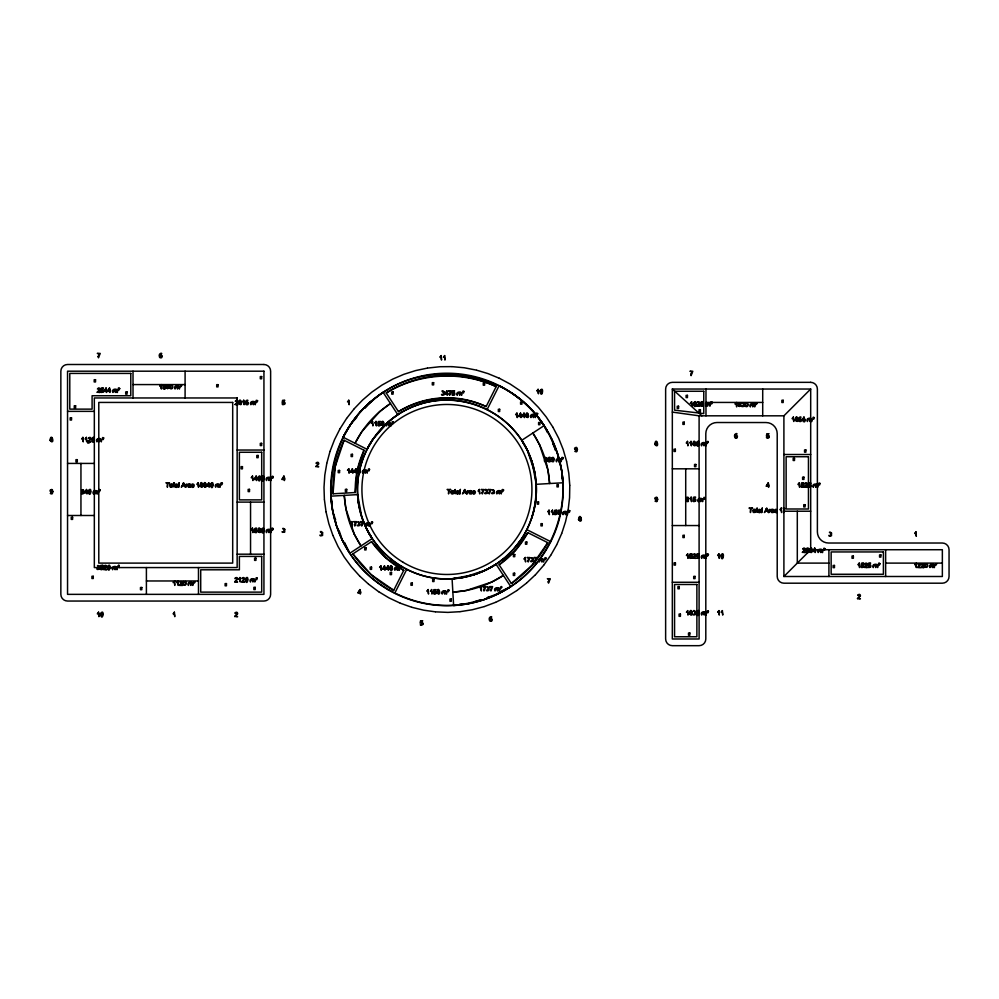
<?xml version="1.0" encoding="UTF-8"?>
<svg xmlns="http://www.w3.org/2000/svg" width="999" height="999" viewBox="0 0 999 999"><rect width="100%" height="100%" fill="white"/><g stroke="black" fill="none" stroke-linecap="round" stroke-linejoin="round"><path stroke-width="1.5" d="M359.091 506.331A89.261 89.261 0 0 1 357.654 494.717C354.945 454.932 381.556 416.021 419.63 404.27C460.839 390.759 509.19 411.113 527.472 450.524A89.46 89.46 0 0 1 534.802 472.689C538.586 495.729 534.24 520.279 520.954 539.71A89.46 89.46 0 0 1 513.723 548.975L505.344 557.217L496.053 564.235L485.864 570.004A89.46 89.46 0 0 1 463.698 577.347A89.261 89.261 0 0 1 452.085 578.771C404.22 582.417 359.565 542.544 357.617 494.617L330.881 496.166L332.754 511.251L335.614 519.892M480.244 599.837C433.129 616.333 376.673 594.979 349.775 553.284A115.984 115.984 0 0 1 342.282 540.059A116.321 116.321 0 0 1 332.742 511.226A115.984 115.984 0 0 1 330.881 496.166C330.394 462.949 341.67 428.484 366.67 405.719M551.61 438.773A116.309 116.309 0 0 1 561.138 467.607C571.141 520.804 540.297 580.968 487.437 597.452M422.939 624.013C423.626 621.565 419.68 623.176 420.966 621.353L422.752 620.841L420.529 620.841L420.104 623.126C425.174 622.389 420.392 625.649 420.267 624.787A1.299 1.299 0 0 0 420.879 625.224L422.602 624.775A1.573 1.573 0 0 0 422.939 624.013M355.294 492.519L357.142 470.879L364.036 450.274L344.093 440.247L335.289 466.346L333.004 493.806L355.294 492.519A91.696 91.696 0 0 1 364.036 450.274M181.306 385.289C178.222 387.237 181.468 387.5 181.781 385.264M194.693 581.668C191.621 583.616 194.867 583.878 195.167 581.655M756.618 403.072C753.571 405.132 756.718 405.357 757.08 403.121M936.25 563.811C933.366 565.534 936.213 566.246 936.725 563.798M568.169 509.752L569.542 498.014A6.344 6.344 0 0 0 569.58 497.39L569.78 485.464M784.465 509.84L783.691 512.549L784.465 511.326M326.798 463.386L324.862 474.787A7.193 7.193 0 0 0 324.775 475.499L324.026 487.05A7.18 7.18 0 0 0 324.013 487.674L324.388 499.275M117.482 567.519C118.581 566.933 119.405 564.885 118.007 565.933C120.03 562.862 118.431 568.331 119.38 567.519M568.094 510.202L565.571 521.515A7.205 7.205 0 0 1 565.397 522.14L561.825 533.154M326.923 462.874L329.97 451.548M544.892 460.177L545.167 461.263M166.496 385.264C165.397 389.523 169.992 389.598 168.893 385.277M738.336 403.121C737.225 407.367 741.832 407.455 740.734 403.134M179.795 581.68L180.22 582.292L180.469 581.643M917.894 563.836L918.318 564.447L918.556 563.786M921.353 563.836L921.777 564.447L922.015 563.786M330.07 451.236L334.353 440.109A7.28 7.28 0 0 1 334.615 439.485L339.822 429.12M556.755 544.692L561.7 533.478M741.758 403.084L742.419 403.072M170.067 385.139C167.47 390.085 174.912 390.047 172.24 385.127M183.454 581.53C180.856 586.463 188.299 586.425 185.627 581.505M745.366 402.997C742.769 407.929 750.212 407.892 747.539 402.972M925.012 563.673C922.414 568.606 929.857 568.568 927.184 563.661M393.718 590.297L403.758 570.354A91.696 91.696 0 0 1 371.541 541.658L352.884 553.908L371.091 574.587L393.718 590.297A114.011 114.011 0 0 1 352.884 553.908M486.126 406.568L496.153 386.625C461.051 370.529 419.23 372.952 386.213 392.969L398.464 411.625A91.696 91.696 0 0 1 486.126 406.568C458.104 393.881 424.837 395.804 398.464 411.625M394.705 593.306L406.743 569.393M487.125 409.54L499.15 385.614C524.912 399.163 547.252 421.978 555.394 450.399M546.503 461.063L546.078 459.702M550.874 555.069L556.593 545.004M388.474 421.753L372.939 439.185A89.261 89.261 0 0 0 367.008 449.275L343.082 437.237L350.786 424.138A116.321 116.321 0 0 1 371.004 401.361M367.008 449.275L372.939 439.185M339.985 428.821L346.553 418.494M163.224 385.077L162.987 388.324A1.411 1.411 0 0 0 163.674 388.986L164.673 389.073A1.274 1.274 0 0 0 165.297 388.698L165.597 387.013L164.373 386.151A1.299 1.299 0 0 0 163.636 386.376L163.736 385.264M550.661 555.407L543.843 565.059M547.764 542.669L532.055 565.309L511.376 583.503L499.125 564.847A91.696 91.696 0 0 0 527.822 532.642L547.764 542.669A114.011 114.011 0 0 1 511.376 583.503M527.822 532.642L515.397 550.461L499.125 564.847M513.723 548.975L520.954 539.71M346.74 418.244L354.133 408.853M543.631 565.347L535.789 574.375A4.92 4.92 0 0 1 535.514 574.662M167.183 385.214L167.707 386.413L168.219 385.214M739.01 403.072L739.535 404.27L740.047 403.072M170.667 385.202C168.257 389.435 174.038 389.473 171.653 385.214M81.568 489.96C84.628 487.862 85.102 495.479 81.593 493.618M184.066 581.58C181.643 585.814 187.425 585.851 185.04 581.605M745.966 403.047C743.568 407.33 749.325 407.28 746.952 403.072M925.611 563.723C923.213 567.981 928.97 567.981 926.597 563.748M356.843 417.332L350.786 424.138A115.984 115.984 0 0 0 343.082 437.237M364.922 408.279C412.337 355.457 506.88 365.746 544.08 425.649A115.984 115.984 0 0 1 551.573 438.873M379.72 411.613L361.863 431.655A102.622 102.622 0 0 0 355.045 443.256L361.863 431.655A102.872 102.872 0 0 1 379.732 411.588L390.459 403.509M544.605 459.665L544.368 461.063L545.417 461.875M354.333 408.616L362.375 400.249A7.717 7.717 0 0 1 362.862 399.8L371.665 392.27A7.143 7.143 0 0 1 372.202 391.87L381.718 385.252A6.818 6.818 0 0 1 382.292 384.902L392.42 379.283A7.13 7.13 0 0 1 393.044 378.971L403.658 374.4A7.055 7.055 0 0 1 404.283 374.175L415.322 370.679A7.055 7.055 0 0 1 415.996 370.504L427.31 368.119M783.903 576.498L810.689 549.725L942.357 549.725L942.357 576.498L783.903 576.498L783.903 415.821L810.689 389.036L672.327 389.036L672.327 638.985L699.1 638.985L699.1 415.821L672.327 412.1M368.843 403.571L371.029 401.436A116.234 116.234 0 0 0 360.139 412.137M535.339 574.825L526.71 582.941M686.375 497.577L687.587 497.177A1.436 1.436 0 0 1 688.336 497.527L688.336 501.311A1.361 1.361 0 0 1 687.774 501.66L686.301 501.273M711.251 403.022C709.053 404.52 712.874 404.17 711.962 402.984M546.578 461.675L547.002 458.266L545.442 457.367M526.398 583.204L516.958 590.484M160.527 385.164L159.728 386.213L160.827 385.552L161.363 389.036L161.363 384.565M173.913 581.543L173.114 582.592L174.213 581.93L174.763 585.426L174.763 580.943M177.385 581.543L176.586 582.592L177.672 581.93L178.222 585.426L178.222 580.943M735.826 403.009L735.027 404.071L736.126 403.409L736.663 406.893L736.663 402.41M915.471 563.686L914.672 564.747L915.771 564.085L916.32 567.569L916.32 563.099M708.441 403.022L707.791 403.109M339.423 531.418L342.282 540.059L349.775 553.284L372.165 538.586L366.133 527.884L361.738 516.77L357.617 494.617M531.605 518.331A89.46 89.46 0 0 0 536.238 484.315L532.117 462.162L527.722 451.048L521.703 440.347L544.08 425.649A116.234 116.234 0 0 0 534.952 413.561M516.683 590.671L506.83 596.79A7.143 7.143 0 0 1 506.256 597.102L495.866 602.222M468.693 603.658A116.309 116.309 0 0 0 497.527 594.118A115.984 115.984 0 0 0 510.751 586.613L496.053 564.235L485.339 570.254L474.238 574.65L452.085 578.771L453.621 605.506L456.605 604.944M488.898 597.177L483.429 599.825L475.986 601.248M498.451 592.557L510.751 586.613M484.378 606.543L495.554 602.347M710.963 401.76L712.025 401.773M706.793 402.922L705.619 402.947L705.619 406.181L706.967 403.359L707.542 406.181L708.878 403.359L710.002 406.181L709.602 403.034M484.065 606.643L472.539 609.69A6.943 6.943 0 0 1 471.865 609.815L460.177 611.663M545.442 457.842L546.403 458.229L545.891 459.178M459.59 604.37L462.562 603.808M427.634 368.069L439.51 366.77A6.781 6.781 0 0 1 440.184 366.72L451.76 366.633M452.085 578.771L463.698 577.335L485.864 570.004A89.261 89.261 0 0 0 496.053 564.235M452.859 592.145L466.208 590.496A102.872 102.872 0 0 0 491.695 582.055A102.635 102.635 0 0 0 503.396 575.424L491.695 582.055L466.208 590.496A102.635 102.635 0 0 1 452.959 592.107M459.777 611.7L448.214 612.375A6.743 6.743 0 0 1 447.54 612.375L435.726 611.863M536.238 484.315L562.974 482.767A115.971 115.971 0 0 0 561.113 467.682L557.779 457.592M133.017 384.578L185.09 384.578M705.981 402.435L762.712 402.435M67.545 411.363L94.331 411.363M699.1 415.821L783.903 415.821M98.864 441.858L100.2 439.023L101.324 441.858C103.097 436.85 94.293 437.974 96.94 441.858L97.69 439.298L98.864 439.76M237.15 450.037L263.936 450.037M783.903 454.508L810.689 454.508M67.545 463.424L94.331 463.424M672.327 468.818L699.1 468.818M810.701 482.929L808.478 482.929L808.054 485.214C813.136 484.478 808.341 487.737 808.216 486.875A1.299 1.299 0 0 0 808.828 487.312L810.551 486.863A1.573 1.573 0 0 0 810.888 486.101C811.575 483.653 807.629 485.277 808.915 483.454L810.701 483.454M237.15 502.11L263.936 502.11M785.251 508.666L783.066 508.141M783.903 511.226L810.689 511.226M67.545 515.496L94.331 515.496M672.327 525.549L699.1 525.549M699.113 553.97L696.902 553.97L696.465 556.256C701.51 555.506 696.827 558.778 696.64 557.917A1.299 1.299 0 0 0 697.252 558.354L698.975 557.904A1.573 1.573 0 0 0 699.3 557.142C699.999 554.695 696.053 556.318 697.339 554.495L699.113 554.495M237.15 554.183L263.936 554.183M828.908 563.111L797.302 563.111L797.302 511.226M885.638 563.111L942.357 563.111M146.403 580.968L198.476 580.968M672.327 582.267L699.1 582.267M452.097 366.645L463.973 367.732A6.931 6.931 0 0 1 464.635 367.832L476.136 370.067M189.598 483.953L188.973 483.953A1.374 1.374 0 0 0 188.212 484.378L188.024 486.625A1.336 1.336 0 0 0 188.686 487.2L189.835 487.237A1.274 1.274 0 0 0 190.559 486.7C190.559 487.087 185.427 485.826 190.759 485.764L190.359 484.365A1.374 1.374 0 0 0 189.46 483.953M435.289 611.825L423.813 610.202A7.592 7.592 0 0 1 423.189 610.064L411.925 607.317M476.66 370.192L487.749 373.526A6.718 6.718 0 0 1 488.374 373.751L499.4 378.309M400.349 603.221L411.6 607.217M400.05 603.096L389.26 598.014A6.593 6.593 0 0 1 388.673 597.702L378.646 591.683M526.848 529.657L550.774 541.695M378.621 591.67L378.596 591.658A4.933 4.933 0 0 1 378.171 591.371L368.643 584.228M403.758 570.354L385.939 557.929L371.541 541.658M529.595 398.476L520.641 391.108A6.856 6.856 0 0 0 520.104 390.709L510.489 384.265A7.143 7.143 0 0 0 509.915 383.916L499.7 378.459A5.07 5.07 0 0 0 499.313 378.271M686.363 499.737C689.123 498.963 688.299 502.21 686.588 500.561M672.327 389.036L701.897 415.821M359.815 576.211L368.381 584.015M529.845 398.713L538.224 407.18A6.868 6.868 0 0 1 538.661 407.667L545.978 416.67A6.918 6.918 0 0 1 546.378 417.207L552.734 426.91M359.578 575.973L351.648 567.12A7.505 7.505 0 0 1 351.198 566.583L344.343 557.217A6.494 6.494 0 0 1 343.993 556.68L338.137 546.703A8.054 8.054 0 0 1 337.824 546.078L332.967 535.564M923.263 563.773L921.115 567.569L924.063 567.569L921.877 567.045L923.95 564.86A1.336 1.336 0 0 0 924.038 564.085L923.963 563.848M919.792 563.773L917.644 567.569L920.591 567.569L918.406 567.045L920.479 564.86A1.336 1.336 0 0 0 920.566 564.085L920.491 563.848M181.706 581.63L179.558 585.426L182.505 585.426L180.32 584.902L182.392 582.717A1.336 1.336 0 0 0 182.48 581.93L182.405 581.705M743.481 403.059C743.006 404.607 744.43 407.192 741.583 405.981A1.311 1.311 0 0 0 741.982 406.618L744.218 406.356L744.155 403.134M164.86 385.252L165.484 385.214M383.104 392.32L397.814 414.697M539.522 444.705L532.892 432.992A102.622 102.622 0 0 1 539.522 444.705L547.952 470.192A102.635 102.635 0 0 1 549.612 483.541L547.952 470.192M344.255 495.392L345.904 508.741A102.872 102.872 0 0 0 354.333 534.228L360.976 545.929A102.635 102.635 0 0 1 354.333 534.228M552.897 427.197L558.566 438.037A3.821 3.821 0 0 1 558.716 438.336L563.024 449.1A6.868 6.868 0 0 1 563.249 449.725L566.545 461.188M544.08 425.649L547.377 432.48M552.672 443.406L557.292 452.959L558.429 458.928M339.21 531.431L336.576 525.961L335.714 521.49M344.493 542.357L349.775 553.284M332.842 535.264L328.946 523.988A6.731 6.731 0 0 1 328.771 523.364L326.086 512.1M534.802 472.702L527.472 450.524A89.261 89.261 0 0 0 521.703 440.347M345.904 508.741L354.333 534.228M755.768 510.202L755.768 511.675A1.311 1.311 0 0 1 755.306 512.312L753.745 512.512A1.361 1.361 0 0 1 753.084 511.938L752.971 510.152A1.336 1.336 0 0 1 753.558 509.44L754.67 509.265A1.399 1.399 0 0 1 755.756 510.189M561.838 476.81L562.974 482.767M330.881 496.166L332.305 503.608M566.62 461.501L568.731 472.914A6.781 6.781 0 0 1 568.818 473.588L569.767 485.127M324.413 499.612L326.024 511.775M777.135 510.464C776.123 507.992 773.064 510.464 776.548 510.064C771.465 510.826 777.597 514.722 777.135 511.188M885.638 549.725L885.638 576.498M828.908 549.725L828.908 576.498M810.689 389.036L810.689 549.725M762.712 389.036L762.712 415.821M705.981 389.036L705.981 415.821M685.714 468.818L685.714 525.549M481.356 586.525L481.356 591.008L480.819 587.524L479.72 587.649M250.549 502.11L250.549 554.183M198.476 567.569L198.476 594.355M185.09 371.191L185.09 397.964M146.403 567.569L146.403 594.355M133.017 371.191L133.017 397.964M80.944 463.424L80.944 515.496M333.004 493.806A114.011 114.011 0 0 1 344.093 440.247M386.213 392.969A114.011 114.011 0 0 1 496.153 386.625M366.133 527.884A89.46 89.46 0 0 0 372.152 538.586A89.261 89.261 0 0 1 366.396 528.409M539.547 444.667A102.872 102.872 0 0 1 547.976 470.154M468.843 603.596A115.984 115.984 0 0 1 453.746 605.469M345.941 508.841A102.635 102.635 0 0 1 344.28 495.492M370.891 401.573A115.984 115.984 0 0 1 383.017 392.407M388.411 421.828A89.261 89.261 0 0 1 397.752 414.772M512.2 393.294A116.234 116.234 0 0 1 524.25 402.672M379.657 411.688A102.622 102.622 0 0 1 390.384 403.584M88.174 491.021C90.172 501.198 93.019 484.19 88.174 491.021M91.633 438.948C93.631 449.125 96.478 432.117 91.633 438.948M94.043 491.858L93.481 493.931C90.809 490.147 99.663 488.861 97.852 493.931L97.315 493.931C98.976 490.209 94.405 490.596 95.941 493.931L95.23 491.233L94.043 491.858M100.387 613.761C102.385 623.938 105.232 606.93 100.387 613.761M113.574 390.384L112.999 392.457C110.34 388.661 119.193 387.387 117.383 392.457L116.833 392.457C118.456 388.736 113.986 389.123 115.472 392.457L114.748 389.76L113.574 390.384M107.318 566.833C109.316 577.01 112.163 560.002 107.318 566.833M113.199 567.682L112.625 569.742C109.965 565.958 118.806 564.685 117.008 569.742L116.209 567.007L115.147 567.432L115.097 569.742L114.41 567.095L113.199 567.682M175.624 386.975L175.05 389.036C172.39 385.252 181.244 383.978 179.433 389.036L178.634 386.301L177.572 386.738L177.522 389.036L176.835 386.388L175.624 386.975M189.011 583.366L188.436 585.426C185.777 581.643 194.63 580.369 192.819 585.426L192.033 582.679L190.959 583.116L190.909 585.426L190.197 582.742L189.011 583.366M210.377 484.315C212.375 494.505 215.222 477.497 210.377 484.315M216.259 485.164L215.684 487.237C213.024 483.454 221.878 482.167 220.067 487.237L219.518 487.237C221.216 483.566 216.696 483.803 218.157 487.237L217.432 484.54L216.259 485.164M251.436 402.659L250.874 404.72C248.202 400.936 257.055 399.662 255.245 404.72L254.458 401.985L253.396 402.41L253.334 404.72L252.622 402.035L251.436 402.659M245.18 579.108C247.178 589.285 250.025 572.277 245.18 579.108M251.061 579.944L250.487 582.017C247.827 578.234 256.681 576.947 254.87 582.017L254.008 579.233L253.022 579.707L252.959 582.017L252.248 579.32L251.061 579.944M257.779 477.622C259.777 487.799 262.625 470.791 257.779 477.622M261.238 477.622C263.149 487.774 266.196 470.841 261.238 477.622M261.238 529.695C263.237 539.872 266.084 522.864 261.238 529.695M267.12 478.471L266.546 480.544C263.886 476.748 272.739 475.474 270.929 480.544L270.067 477.759L269.068 478.234L269.018 480.544L268.294 477.847L267.12 478.471M267.12 530.544L266.546 532.604C263.886 528.821 272.739 527.547 270.929 532.604L270.067 529.832L269.068 530.307L269.018 532.604L268.294 529.92L267.12 530.544M363.374 471.128L362.799 473.201C360.139 469.405 368.993 468.131 367.182 473.201L366.396 470.454L365.334 470.891L365.272 473.201L364.56 470.504L363.374 471.128M366.421 523.976L365.859 526.036C363.186 522.252 372.04 520.979 370.229 526.036L369.692 526.036C371.391 522.277 366.77 522.727 368.319 526.036L367.607 523.351L366.421 523.976M387.15 423.838L386.588 425.911C383.928 422.127 392.769 420.854 390.959 425.911L390.422 425.911C392.083 422.19 387.537 422.614 389.048 425.911L388.336 423.214L387.15 423.838M395.479 568.206L394.917 570.279C392.257 566.495 401.099 565.209 399.288 570.279L398.751 570.279C400.437 566.608 395.929 566.845 397.377 570.279L396.665 567.582L395.479 568.206M442.769 591.995L442.207 594.055C439.535 590.272 448.389 588.998 446.578 594.055L446.029 594.055C447.739 590.309 443.119 590.734 444.667 594.055L443.993 591.408L442.769 591.995M457.817 393.256L457.242 395.329C454.582 391.533 463.436 390.259 461.625 395.329L460.826 392.582L459.765 393.019L459.715 395.329L458.991 392.632L457.817 393.256M497.44 491.858L496.878 493.931C494.218 490.147 503.059 488.861 501.248 493.931L500.462 491.183L499.4 491.62L499.338 493.931L498.626 491.233L497.44 491.858M495.616 588.948L495.042 591.008C492.382 587.225 501.236 585.951 499.425 591.008L498.626 588.261L497.564 588.698L497.514 591.008L496.828 588.361L495.616 588.948M531.518 415.509L530.956 417.582C528.284 413.798 537.137 412.525 535.327 417.582L534.54 414.835L533.478 415.272L533.416 417.582L532.742 414.935L531.518 415.509M539.897 390.896C541.895 401.074 544.742 384.066 539.897 390.896M539.847 559.877L539.285 561.95C536.613 558.166 545.466 556.88 543.656 561.95L543.119 561.95C544.78 558.229 540.209 558.616 541.745 561.95L541.033 559.253L539.847 559.877M557.117 459.752L556.543 461.813C553.883 458.029 562.737 456.755 560.926 461.813L560.139 459.078L559.065 459.515L559.015 461.813L558.304 459.128L557.117 459.752M563.636 512.599L563.061 514.66C560.402 510.876 569.255 509.602 567.444 514.66L566.645 511.925L565.584 512.35L565.534 514.66L564.81 511.975L563.636 512.599M693.381 403.271C695.379 413.449 698.226 396.441 693.381 403.271M696.266 442.932C698.264 453.109 701.111 436.101 696.266 442.932M698.825 499.575L698.251 501.648C695.591 497.864 704.445 496.59 702.634 501.648L701.835 498.901L700.774 499.338L700.724 501.648L700.037 499.001L698.825 499.575M702.135 443.781L701.573 445.841C698.9 442.058 707.754 440.784 705.943 445.841L705.082 443.069L704.095 443.531L704.033 445.841L703.358 443.194L702.135 443.781M696.415 612.175C698.413 622.352 701.261 605.344 696.415 612.175M702.285 556.306L701.723 558.366C699.05 554.582 707.904 553.309 706.093 558.366L705.306 555.631L704.245 556.056L704.183 558.366L703.508 555.719L702.285 556.306M702.285 613.024L701.723 615.084C699.05 611.301 707.904 610.027 706.093 615.084L705.306 612.35L704.245 612.774L704.183 615.084L703.471 612.399L702.285 613.024M720.729 555.456C722.727 565.634 725.574 548.626 720.729 555.456M750.923 404.832L750.349 406.893C747.689 403.109 756.543 401.835 754.732 406.893L753.933 404.158L752.871 404.583L752.821 406.893L752.097 404.208L750.923 404.832M808.004 419.443L807.429 421.503C804.769 417.719 813.623 416.446 811.812 421.503L811.263 421.503C812.924 417.769 808.466 418.106 809.902 421.503L809.178 418.818L808.004 419.443M813.873 485.264L813.298 487.325C810.639 483.541 819.492 482.267 817.681 487.325L816.895 484.59L815.821 485.014L815.771 487.325L815.084 484.677L813.873 485.264M818.78 550.461L818.218 552.522C815.546 548.738 824.4 547.464 822.589 552.522L822.052 552.522C823.713 548.826 819.143 549.188 820.679 552.522L819.967 549.837L818.78 550.461M873.85 565.509L873.276 567.569C870.616 563.786 879.47 562.512 877.659 567.569L876.785 564.797L875.798 565.259L875.748 567.569L875.024 564.885L873.85 565.509M930.569 565.509L929.994 567.569C927.334 563.786 936.188 562.512 934.377 567.569L933.828 567.569C935.489 563.848 930.931 564.248 932.467 567.569L931.742 564.885L930.569 565.509M170.342 485.327C171.516 489.985 173.114 481.955 170.342 485.327M451.523 492.02C452.709 496.678 454.295 488.648 451.523 492.02M753.421 510.639C754.607 515.297 756.193 507.267 753.421 510.639M52.885 491.608L52.323 493.593A1.361 1.361 0 0 1 51.748 493.943C48.926 493.007 50.849 493.806 52.173 492.907C52.572 492.682 47.477 490.671 51.573 489.46A1.436 1.436 0 0 1 52.323 489.81L52.885 491.608M554.133 459.503L553.571 461.488A1.361 1.361 0 0 1 552.996 461.825C550.174 460.901 552.085 461.7 553.409 460.789C553.821 460.576 548.726 458.566 552.809 457.355A1.436 1.436 0 0 1 553.571 457.704L554.133 459.503M577.434 449.5L576.86 451.486A1.361 1.361 0 0 1 576.298 451.835C573.463 450.899 575.387 451.698 576.71 450.799C577.11 450.574 572.015 448.563 576.111 447.352A1.436 1.436 0 0 1 576.86 447.702L577.434 449.5M657.667 499.325L657.105 501.311A1.361 1.361 0 0 1 656.53 501.66C653.696 500.724 655.619 501.523 656.942 500.624C657.354 500.399 652.26 498.389 656.343 497.177A1.436 1.436 0 0 1 657.105 497.527L657.667 499.325M812.337 550.199L811.762 552.185A1.361 1.361 0 0 1 811.2 552.534C808.366 551.61 810.289 552.41 811.613 551.498C812.012 551.286 806.917 549.275 811.013 548.064A1.436 1.436 0 0 1 811.762 548.414L812.337 550.199M49.962 440.359C55.557 446.303 51.424 430.894 49.962 440.359M199.95 485.739C205.544 491.683 201.411 476.273 199.95 485.739M203.421 485.739C209.003 491.683 204.882 476.273 203.421 485.739M238.599 403.221C244.181 409.165 240.06 393.768 238.599 403.221M257.742 531.106C263.336 537.05 259.203 521.653 257.742 531.106M357.467 471.703C363.099 477.572 358.866 462.262 357.467 471.703M381.243 424.413C386.888 430.294 382.654 414.985 381.243 424.413M389.573 568.781C395.167 574.725 391.034 559.315 389.573 568.781M436.863 592.557C442.445 598.501 438.324 583.104 436.863 592.557M525.611 416.084C531.206 422.028 527.072 406.618 525.611 416.084M557.717 513.161C563.324 519.13 559.19 503.696 557.717 513.161M578.508 519.617C584.14 525.499 579.907 510.189 578.508 519.617M654.745 444.343C660.327 450.287 656.206 434.89 654.745 444.343M692.757 444.343C698.351 450.287 694.23 434.89 692.757 444.343M689.447 613.586C695.079 619.467 690.858 604.158 689.447 613.586M795.167 420.005C800.748 425.949 796.628 410.552 795.167 420.005M88.074 441.658L91.009 441.858L88.824 441.333L90.897 439.148A1.336 1.336 0 0 0 90.984 438.361C90.135 435.464 86.776 439.847 89.098 437.962C92.108 437.712 88.786 440.746 88.074 441.658M97.203 392.257L100.137 392.457L97.952 391.92L100.012 389.735A1.336 1.336 0 0 0 100.1 388.961C99.263 386.064 95.904 390.447 98.227 388.561C101.236 388.299 97.914 391.333 97.203 392.257M103.759 569.555L106.693 569.742L104.495 569.218L106.568 567.032A1.336 1.336 0 0 0 106.656 566.258C105.807 563.361 102.46 567.744 104.77 565.859C107.792 565.596 104.47 568.631 103.759 569.555M175.562 486.301C177.098 488.111 177.747 484.378 175.599 486.163M191.833 486.301C193.369 488.111 194.043 484.365 191.87 486.163M235.065 404.533L237.999 404.72L235.814 404.195L237.887 402.01A1.336 1.336 0 0 0 237.974 401.223C237.125 398.339 233.766 402.722 236.089 400.836C239.111 400.574 235.776 403.608 235.065 404.533M234.69 581.818L237.625 582.017L235.439 581.493L237.512 579.308A1.336 1.336 0 0 0 237.6 578.521C236.751 575.624 233.391 580.007 235.714 578.121C238.724 577.859 235.402 580.894 234.69 581.818M234.69 616.47L237.625 616.67L235.439 616.146L237.512 613.96A1.336 1.336 0 0 0 237.6 613.174C236.751 610.277 233.391 614.66 235.714 612.774C238.724 612.524 235.402 615.546 234.69 616.47M241.621 581.818L244.555 582.017L242.37 581.493L244.443 579.308A1.336 1.336 0 0 0 244.53 578.521C243.681 575.624 240.322 580.007 242.645 578.121C245.654 577.859 242.332 580.894 241.621 581.818M315.821 466.545L318.756 466.745L316.571 466.208L318.644 464.023A1.336 1.336 0 0 0 318.731 463.249C317.882 460.352 314.523 464.735 316.845 462.849C319.867 462.587 316.533 465.621 315.821 466.545M456.743 492.994C458.054 494.955 459.303 490.846 456.755 492.919M473.026 492.994C474.65 494.817 475.112 490.984 473.039 492.919M696.753 405.994L699.687 406.181L697.502 405.656L699.575 403.471A1.336 1.336 0 0 0 699.662 402.697C698.813 399.8 695.454 404.183 697.777 402.297C700.786 402.035 697.464 405.07 696.753 405.994M692.844 558.179L695.779 558.366L693.593 557.842L695.666 555.656A1.336 1.336 0 0 0 695.754 554.87C694.904 551.985 691.545 556.368 693.868 554.47C696.89 554.22 693.556 557.255 692.844 558.179M758.641 511.613C760.364 513.449 760.589 509.527 758.641 511.613M774.924 511.613C776.36 513.561 777.297 509.415 774.924 511.613M804.432 487.137L807.367 487.325L805.182 486.8L807.254 484.615A1.336 1.336 0 0 0 807.342 483.828C806.493 480.944 803.134 485.327 805.456 483.441C808.466 483.179 805.144 486.213 804.432 487.137M802.409 552.335L805.344 552.522L803.159 551.997L805.231 549.812A1.336 1.336 0 0 0 805.319 549.038C804.47 546.141 801.111 550.524 803.433 548.638C806.455 548.376 803.121 551.411 802.409 552.335M857.479 598.626L860.414 598.813L858.228 598.289L860.289 596.103A1.336 1.336 0 0 0 860.376 595.329C859.54 592.432 856.18 596.815 858.503 594.929C861.513 594.667 858.191 597.702 857.479 598.626M864.41 567.382L867.344 567.569L865.159 567.045L867.219 564.86A1.336 1.336 0 0 0 867.307 564.085C866.47 561.188 863.111 565.571 865.434 563.686C868.443 563.424 865.122 566.458 864.41 567.382M52.285 490.934C50.362 494.33 50.425 487.524 52.285 490.934M99.588 566.421L99.563 569.205L97.328 569.48A1.311 1.311 0 0 1 96.928 568.831C99.813 570.217 98.052 567.444 99.026 566.408C96.291 566.208 97.64 564.435 99.588 566.421M161.663 356.381C159.828 359.852 159.74 352.997 161.663 356.381M165.135 387.624C163.299 391.071 163.199 384.253 165.135 387.624M186.463 485.214L185.889 487.237C183.866 483.791 189.061 483.104 186.463 485.214M247.877 403.309C246.029 406.768 245.979 399.912 247.877 403.309M256.631 531.193C254.87 534.64 254.67 527.809 256.631 531.193M284.752 529.295L284.727 532.067L282.492 532.342A1.311 1.311 0 0 1 282.093 531.693C284.977 533.054 283.279 530.332 284.191 529.283C281.531 528.983 282.754 527.36 284.752 529.295M322.59 532.717L322.565 535.489L320.329 535.764A1.311 1.311 0 0 1 319.93 535.127C322.727 536.6 321.191 533.616 322.003 532.879C318.693 532.03 321.178 530.257 322.59 532.717M359.74 522.714L359.727 525.499L357.48 525.761A1.311 1.311 0 0 1 357.093 525.124C359.965 526.51 358.266 523.688 359.178 522.702C356.518 522.402 357.754 520.791 359.74 522.714M444.205 392.008L444.18 394.78L441.945 395.055A1.311 1.311 0 0 1 441.546 394.418C444.343 395.891 442.807 392.894 443.618 392.17C440.322 391.296 442.794 389.548 444.205 392.008M467.644 491.908L467.07 493.931C465.047 490.484 470.242 489.797 467.644 491.908M468.993 491.958L469.205 493.319A1.336 1.336 0 0 0 469.88 493.893L471.029 493.931A1.274 1.274 0 0 0 471.74 493.394C471.778 493.731 466.595 492.569 471.953 492.457L471.54 491.071A1.336 1.336 0 0 0 470.791 490.646L470.167 490.646A1.374 1.374 0 0 0 469.393 491.071L468.993 491.958M487.3 490.609L487.275 493.381L485.039 493.656A1.311 1.311 0 0 1 484.652 493.019C487.437 494.493 485.901 491.508 486.725 490.771C483.441 489.947 485.889 488.136 487.3 490.609M494.23 490.609L494.205 493.381L491.97 493.656A1.311 1.311 0 0 1 491.583 493.019C494.455 494.405 492.757 491.583 493.668 490.596C491.008 490.297 492.245 488.673 494.23 490.609M488.936 587.687L488.911 590.471L486.675 590.734A1.311 1.311 0 0 1 486.276 590.097C489.16 591.483 487.45 588.661 488.374 587.674C485.714 587.375 486.938 585.751 488.936 587.687M491.658 619.817C489.81 623.289 489.735 616.433 491.658 619.817M533.166 558.628L533.154 561.401L530.919 561.675A1.311 1.311 0 0 1 530.519 561.038C533.404 562.412 531.63 559.64 532.604 558.616C529.895 558.379 531.218 556.655 533.166 558.628M550.099 460.402C548.276 463.861 548.151 457.018 550.099 460.402M553.521 458.816C551.598 462.212 551.66 455.419 553.521 458.816M576.823 448.826C574.9 452.222 574.962 445.417 576.823 448.826M657.055 498.651C655.132 502.047 655.194 495.242 657.055 498.651M688.299 498.651C686.375 502.047 686.438 495.242 688.299 498.651M702.634 404.77C700.848 408.229 700.686 401.373 702.634 404.77M695.616 611.763L695.591 614.547L693.356 614.822A1.311 1.311 0 0 1 692.956 614.173C695.754 615.659 694.218 612.662 695.029 611.937C691.845 611.063 694.143 609.303 695.616 611.763M736.962 436.725C735.189 440.159 735.014 433.341 736.962 436.725M769.542 510.526L768.968 512.549C767.045 509.153 772.077 508.379 769.542 510.526M770.903 510.576L771.103 511.938A1.336 1.336 0 0 0 771.777 512.512L772.926 512.549A1.274 1.274 0 0 0 773.638 512.012C773.651 512.35 768.518 511.188 773.85 511.076L773.438 509.677A1.336 1.336 0 0 0 772.689 509.265L772.065 509.265A1.374 1.374 0 0 0 771.29 509.69L770.903 510.576M800.986 420.092C799.2 423.564 799.038 416.695 800.986 420.092M808.291 551.111C806.48 554.57 806.355 547.727 808.291 551.111M811.725 549.525C809.802 552.922 809.864 546.128 811.725 549.525M831.505 533.016L831.48 535.789L829.245 536.063A1.311 1.311 0 0 1 828.845 535.414C831.73 536.8 830.032 533.978 830.943 533.004C828.283 532.704 829.507 531.081 831.505 533.016M93.943 439.66C91.97 445.641 92.283 433.691 93.943 439.66M90.472 491.733C88.649 497.714 88.749 485.776 90.472 491.733M102.685 614.472C100.824 620.416 100.986 608.528 102.685 614.472M109.628 567.544C107.655 573.513 107.967 561.588 109.628 567.544M159.865 354.907L160.177 355.132A1.299 1.299 0 0 1 160.914 354.907L162.125 355.769L161.826 357.455A1.274 1.274 0 0 1 161.214 357.829L160.215 357.754A1.411 1.411 0 0 1 159.528 357.08C157.555 352.21 165.047 352.535 159.865 354.907M212.687 485.039C210.851 491.021 210.951 479.07 212.687 485.039M246.079 401.835L246.391 402.06A1.299 1.299 0 0 1 247.128 401.823L248.339 402.697L248.039 404.37A1.274 1.274 0 0 1 247.427 404.745L246.428 404.67A1.411 1.411 0 0 1 245.742 404.008C243.843 399.15 251.099 399.425 246.079 401.835M247.49 579.82C245.617 585.764 245.779 573.876 247.49 579.82M254.832 529.72L255.132 529.945A1.299 1.299 0 0 1 255.869 529.72L257.093 530.581L256.793 532.255A1.274 1.274 0 0 1 256.169 532.642L255.17 532.554A1.411 1.411 0 0 1 254.483 531.893C252.597 527.035 259.865 527.322 254.832 529.72M260.077 478.334C258.217 484.278 258.366 472.402 260.077 478.334M263.549 478.334C261.663 484.315 261.838 472.39 263.549 478.334M263.549 530.407C261.626 536.438 261.863 524.438 263.549 530.407M489.86 618.344L490.159 618.568A1.299 1.299 0 0 1 490.896 618.344L492.12 619.205L491.82 620.891A1.274 1.274 0 0 1 491.196 621.266L490.197 621.191A1.411 1.411 0 0 1 489.51 620.516C487.537 615.684 495.054 615.921 489.86 618.344M542.195 391.608C540.334 397.552 540.484 385.664 542.195 391.608M548.301 458.928L548.601 459.153A1.299 1.299 0 0 1 549.338 458.928L550.561 459.79L550.262 461.476A1.274 1.274 0 0 1 549.637 461.85L548.638 461.775A1.411 1.411 0 0 1 547.952 461.101C546.016 456.268 553.409 456.506 548.301 458.928M695.691 403.983C693.893 409.902 693.968 398.052 695.691 403.983M700.836 403.296L701.136 403.521A1.299 1.299 0 0 1 701.872 403.296L703.096 404.158L702.796 405.831A1.274 1.274 0 0 1 702.172 406.206L701.173 406.131A1.411 1.411 0 0 1 700.486 405.469C698.526 400.774 705.968 400.774 700.836 403.296M698.563 443.643C696.703 449.575 696.852 437.712 698.563 443.643M698.713 612.887C696.852 618.818 697.002 606.955 698.713 612.887M723.026 556.168C721.253 562.137 721.29 550.212 723.026 556.168M735.164 435.239L735.476 435.477A1.299 1.299 0 0 1 736.213 435.239L737.424 436.113L737.125 437.787A1.274 1.274 0 0 1 736.513 438.161L735.514 438.086A1.411 1.411 0 0 1 734.827 437.412C732.854 432.729 740.296 432.717 735.164 435.239M799.175 418.606L799.487 418.843A1.299 1.299 0 0 1 800.224 418.606L801.448 419.48L801.148 421.153A1.274 1.274 0 0 1 800.524 421.528L799.525 421.453A1.411 1.411 0 0 1 798.838 420.779C796.915 415.996 804.245 416.146 799.175 418.606M806.493 549.637L806.805 549.862A1.299 1.299 0 0 1 807.542 549.637L808.753 550.499L808.453 552.172A1.274 1.274 0 0 1 807.841 552.559L806.842 552.472A1.411 1.411 0 0 1 806.156 551.81C804.232 546.915 811.575 547.29 806.493 549.637M103.097 390.984C103.072 393.569 100.15 390.159 100.986 392.008A1.299 1.299 0 0 0 101.598 392.445L103.322 391.983A1.573 1.573 0 0 0 103.659 391.233C104.346 388.773 100.4 390.397 101.686 388.574L103.471 388.049L101.249 388.049L100.824 390.347L102.535 390.047L103.097 390.984M102.722 568.281C102.685 570.879 99.763 567.444 100.612 569.293A1.299 1.299 0 0 0 101.224 569.742L102.947 569.28A1.573 1.573 0 0 0 103.284 568.531C103.971 566.071 100.025 567.694 101.311 565.871L103.097 565.347L100.874 565.347L100.437 567.632L102.16 567.345L102.722 568.281M284.428 403.259C284.39 405.856 281.468 402.447 282.317 404.27A1.299 1.299 0 0 0 282.929 404.707L284.653 404.258A1.573 1.573 0 0 0 284.977 403.496C285.677 401.049 281.73 402.672 283.017 400.849L284.79 400.324L282.58 400.324L282.143 402.609L283.853 402.322L284.428 403.259M380.144 424.45C380.119 427.048 377.185 423.638 378.034 425.462A1.299 1.299 0 0 0 378.646 425.899L380.382 425.449A1.573 1.573 0 0 0 380.706 424.687C381.393 422.24 377.447 423.851 378.733 422.028L380.519 421.516L378.296 421.516L377.872 423.801L379.583 423.501L380.144 424.45M435.764 592.594C435.726 595.192 432.804 591.783 433.653 593.606A1.299 1.299 0 0 0 434.265 594.043L435.989 593.593A1.573 1.573 0 0 0 436.326 592.832C437.013 590.384 433.067 592.007 434.353 590.184L436.138 589.66L433.916 589.66L433.479 591.945L435.202 591.645L435.764 592.594M454.27 393.856C454.245 396.453 451.323 393.019 452.16 394.88A1.299 1.299 0 0 0 452.772 395.317L454.495 394.855A1.573 1.573 0 0 0 454.832 394.106C455.519 391.645 451.573 393.269 452.859 391.446L454.645 390.921L452.422 390.921L451.998 393.219L453.708 392.919L454.27 393.856M556.618 513.199C556.593 515.796 553.671 512.362 554.52 514.21A1.299 1.299 0 0 0 555.132 514.647L556.855 514.198A1.573 1.573 0 0 0 557.18 513.436C557.867 510.988 553.933 512.612 555.219 510.789L556.992 510.264L554.782 510.264L554.345 512.549L556.056 512.25L556.618 513.199M695.279 500.187C695.242 502.784 692.319 499.375 693.169 501.198A1.299 1.299 0 0 0 693.781 501.635L695.504 501.186A1.573 1.573 0 0 0 695.841 500.424C696.528 497.977 692.582 499.587 693.868 497.764L695.654 497.252L693.431 497.252L693.006 499.537L694.717 499.238L695.279 500.187M691.82 556.905C691.783 559.502 688.86 556.068 689.71 557.917A1.299 1.299 0 0 0 690.321 558.354L692.045 557.904A1.573 1.573 0 0 0 692.369 557.142C693.069 554.695 689.123 556.318 690.409 554.495L692.182 553.97L689.972 553.97L689.535 556.256L691.246 555.956L691.82 556.905M768.693 436.675C768.668 439.248 765.734 435.851 766.583 437.687A1.299 1.299 0 0 0 767.195 438.124L768.918 437.674A1.573 1.573 0 0 0 769.255 436.913C769.942 434.465 765.996 436.088 767.282 434.265L769.055 433.741L766.845 433.741L766.408 436.026L768.119 435.726L768.693 436.675M803.396 485.864C803.358 488.461 800.436 485.052 801.285 486.875A1.299 1.299 0 0 0 801.897 487.312L803.621 486.863A1.573 1.573 0 0 0 803.958 486.101C804.645 483.653 800.699 485.277 801.985 483.454L803.77 482.929L801.548 482.929L801.123 485.214L802.834 484.915L803.396 485.864M863.373 566.108C863.336 568.706 860.414 565.284 861.263 567.12A1.299 1.299 0 0 0 861.875 567.569L863.598 567.107A1.573 1.573 0 0 0 863.935 566.358C864.622 563.898 860.676 565.521 861.962 563.698L863.748 563.174L861.525 563.174L861.101 565.459L862.811 565.172L863.373 566.108M870.304 566.108C870.266 568.706 867.344 565.297 868.193 567.12A1.299 1.299 0 0 0 868.805 567.569L870.529 567.107A1.573 1.573 0 0 0 870.866 566.358C871.553 563.898 867.607 565.521 868.893 563.698L870.678 563.174L868.456 563.174L868.031 565.459L869.742 565.172L870.304 566.108M169.793 485.202L169.992 486.625A1.361 1.361 0 0 0 170.654 487.2L172.215 487A1.311 1.311 0 0 0 172.677 486.363L172.677 484.89A1.399 1.399 0 0 0 171.591 483.953L170.479 484.128A1.336 1.336 0 0 0 169.88 484.84L169.793 485.202M450.974 491.895L451.173 493.331A1.361 1.361 0 0 0 451.848 493.893L453.409 493.693A1.311 1.311 0 0 0 453.871 493.056L453.871 491.583A1.399 1.399 0 0 0 452.772 490.646L451.66 490.821A1.336 1.336 0 0 0 451.073 491.533L450.974 491.895M50.524 440.384C51.798 443.793 53.122 437.812 50.524 440.384M81.768 492.457C83.042 495.866 84.366 489.885 81.768 492.457M166.808 387.575C168.082 390.971 169.405 385.002 166.808 387.575M200.512 485.764C201.786 489.173 203.109 483.191 200.512 485.764M203.983 485.764C205.257 489.173 206.581 483.191 203.983 485.764M239.161 403.246C240.434 406.655 241.758 400.674 239.161 403.246M258.304 531.143C259.578 534.54 260.901 528.571 258.304 531.143M358.029 471.728C359.303 475.124 360.627 469.155 358.029 471.728M381.805 424.438C383.079 427.847 384.403 421.865 381.805 424.438M390.134 568.806C391.408 572.215 392.732 566.233 390.134 568.806M437.425 592.582C438.698 595.991 440.022 590.009 437.425 592.582M526.173 416.108C527.447 419.518 528.771 413.536 526.173 416.108M558.291 513.186C559.565 516.595 560.876 510.614 558.291 513.186M579.07 519.642C580.344 523.051 581.668 517.07 579.07 519.642M655.307 444.38C656.58 447.777 657.904 441.808 655.307 444.38M693.331 444.38C694.605 447.777 695.916 441.808 693.331 444.38M690.009 613.623C691.283 617.02 692.607 611.051 690.009 613.623M738.648 405.419C739.872 408.828 741.308 402.847 738.648 405.419M795.728 420.03C797.002 423.439 798.326 417.457 795.728 420.03M103.684 437.962C102.997 442.807 101.274 435.726 103.684 437.962M100.212 490.034C99.813 492.557 96.753 492.195 99.738 490.034C97.652 490.259 99.101 488.736 100.212 490.034M119.743 388.549C119.006 391.171 116.646 390.796 119.156 388.386C117.22 389.011 118.631 387.125 119.743 388.549M222.427 483.341C221.99 485.876 218.981 485.489 221.94 483.341C219.855 483.528 221.303 482.055 222.427 483.341M257.605 400.824C257.08 403.396 254.258 403.009 257.105 400.761C254.932 401.111 256.593 399.488 257.605 400.824M257.23 578.121C256.543 582.954 254.832 575.886 257.23 578.121M273.289 476.635C272.602 481.481 270.904 474.4 273.289 476.635M273.289 528.708C272.652 531.343 270.055 530.906 272.752 528.596C270.704 529.033 272.19 527.385 273.289 528.708M369.543 469.293C368.868 474.125 367.108 467.082 369.543 469.293M372.59 522.14C371.903 526.972 370.242 519.892 372.59 522.14M393.319 422.015C392.632 426.848 390.946 419.78 393.319 422.015M401.648 566.383C400.949 568.955 398.539 568.643 401.074 566.208C399.138 566.808 400.549 564.972 401.648 566.383M463.986 391.433C463.311 396.228 461.613 389.185 463.986 391.433M448.938 590.159C448.289 594.979 446.516 587.887 448.938 590.159M503.608 490.034C502.909 492.607 500.499 492.295 503.034 489.872C500.998 490.472 502.572 488.611 503.608 490.034M501.785 587.112C498.676 592.27 500.899 584.34 501.785 587.112M537.687 413.686C537.037 416.321 534.465 415.859 537.15 413.574C535.102 413.998 536.6 412.35 537.687 413.686M546.016 558.054C545.329 562.887 543.668 555.806 546.016 558.054M563.286 457.917C562.762 460.489 559.927 460.114 562.787 457.867C560.689 458.179 562.225 456.605 563.286 457.917M569.805 510.764C569.155 515.571 567.345 508.578 569.805 510.764M708.303 441.945C705.219 447.152 707.392 439.16 708.303 441.945M704.994 497.752C704.332 502.547 702.622 495.504 704.994 497.752M708.453 554.47C707.804 557.105 705.232 556.655 707.916 554.358C705.868 554.782 707.367 553.134 708.453 554.47M708.453 611.188C707.804 616.008 705.981 608.99 708.453 611.188M814.173 417.607C813.511 422.44 811.762 415.384 814.173 417.607M820.042 483.429C819.417 488.236 817.582 481.181 820.042 483.429M824.949 548.626C824.3 553.446 822.539 546.353 824.949 548.626M880.019 563.673C879.37 566.296 876.785 565.871 879.482 563.561C877.434 563.985 878.92 562.337 880.019 563.673M52.148 438.536C50.537 440.884 50.587 436.138 52.148 438.536M83.392 490.609C81.631 492.994 81.918 488.186 83.392 490.609M202.135 483.916C200.474 486.276 200.612 481.506 202.135 483.916M205.594 483.916C203.958 486.288 204.071 481.493 205.594 483.916M240.771 401.411C239.098 403.783 239.261 398.988 240.771 401.411M259.927 529.295C258.254 531.655 258.404 526.885 259.927 529.295M359.64 469.88C357.967 472.265 358.129 467.457 359.64 469.88M383.429 422.589C381.78 424.95 381.905 420.179 383.429 422.589M391.758 566.957C390.147 569.33 390.184 564.547 391.758 566.957M439.036 590.746C437.387 593.094 437.525 588.324 439.036 590.746M527.797 414.26C526.061 416.645 526.311 411.838 527.797 414.26M559.902 511.351C558.354 513.673 558.329 508.941 559.902 511.351M580.681 517.794C579.045 520.167 579.158 515.372 580.681 517.794M656.917 442.532C655.294 444.905 655.394 440.097 656.917 442.532M694.942 442.532C693.368 444.867 693.381 440.122 694.942 442.532M691.633 611.775C689.959 614.135 690.109 609.353 691.633 611.775M797.339 418.181C795.691 420.529 795.816 415.771 797.339 418.181M175 486.151C176.661 490.122 180.245 483.578 175.787 484.04C174.563 485.277 179.445 483.853 175 486.151M191.271 486.151C192.944 490.122 196.528 483.578 192.07 484.04C190.797 485.277 195.754 483.853 191.271 486.151M456.181 492.844C457.854 496.828 461.426 490.272 456.98 490.734C455.706 491.97 460.664 490.546 456.181 492.844M472.465 492.844C474.125 496.828 477.697 490.272 473.251 490.734C471.99 491.97 476.948 490.546 472.465 492.844M758.079 511.463C759.552 515.234 763.323 509.478 759.215 509.265C756.88 510.626 762.936 509.103 758.079 511.463M188.411 485.102C191.683 486.725 189.385 482.942 188.411 485.102M469.592 491.808C472.864 493.431 470.579 489.635 469.592 491.808M771.49 510.414C774.762 512.05 772.477 508.254 771.49 510.414M98.127 356.531L98.476 357.804L100.175 353.396L97.29 353.396L99.475 353.921L98.127 356.531M354.445 524.762L354.795 526.036L356.493 521.64L353.609 521.64L355.794 522.165L354.445 524.762M361.376 524.762L361.725 526.036L363.424 521.64L360.539 521.64L362.724 522.165L361.376 524.762M449.3 394.056L449.65 395.329L451.361 390.921L448.464 390.921L450.649 391.446L449.3 394.056M481.993 492.657L482.355 493.931L484.053 489.522L481.168 489.522L483.354 490.047L481.993 492.657M488.923 492.657L489.285 493.931L490.984 489.522L488.099 489.522L490.284 490.047L488.923 492.657M483.628 589.735L483.991 591.008L485.689 586.6L482.804 586.6L484.99 587.137L483.628 589.735M490.559 589.735L490.921 591.008L492.619 586.6L489.735 586.6L491.92 587.137L490.559 589.735M527.872 560.676L528.221 561.95L529.92 557.542L527.035 557.542L529.22 558.066L527.872 560.676M534.802 560.676L535.152 561.95L536.85 557.542L533.966 557.542L536.151 558.066L534.802 560.676M548.176 581.855L548.538 583.129L550.237 578.721L547.352 578.721L549.525 579.245L548.176 581.855M690.746 374.375L691.096 375.649L692.806 371.253L689.909 371.253L692.095 371.778L690.746 374.375M183.329 483.241L182.605 485.402L184.116 485.402L183.329 483.241M464.523 489.935L463.786 492.095L465.309 492.095L464.523 489.935M766.42 508.553L765.696 510.714L767.207 510.714L766.42 508.553M182.43 485.889L181.319 487.237L183.666 482.779L185.489 487.237L184.303 485.889L182.43 485.889M463.623 492.582L462.5 493.931L464.847 489.473L466.683 493.931L465.484 492.582L463.623 492.582M765.521 511.201L764.397 512.549L766.757 508.091L768.581 512.549L767.382 511.201L765.521 511.201M82.905 437.375L81.618 439.023L82.717 438.361L83.267 441.858L82.905 437.375M86.376 437.375L85.09 439.023L86.176 438.361L86.726 441.858L86.376 437.375M98.589 612.187L97.303 613.836L98.389 613.174L98.938 616.67L98.589 612.187M243.768 400.249L242.47 401.898L243.569 401.236L244.118 404.72L243.768 400.249M198.189 482.754L196.903 484.403L197.989 483.741L198.539 487.237L198.189 482.754M252.51 476.061L251.224 477.709L252.322 477.047L252.872 480.544L252.51 476.061M174.4 612.187L173.114 613.836L174.213 613.174L174.763 616.67L174.4 612.187M252.51 528.134L251.224 529.782L252.322 529.12L252.872 532.604L252.51 528.134M348.776 400.249L347.49 401.898L348.589 401.236L349.126 404.732L348.776 400.249M239.922 577.534L238.636 579.183L239.723 578.521L240.272 582.017L239.922 577.534M372.552 421.428L371.266 423.077L372.352 422.415L372.902 425.911L372.552 421.428M376.011 421.428L374.725 423.077L375.824 422.415L376.373 425.911L376.011 421.428M348.776 468.718L347.477 470.367L348.576 469.705L349.126 473.201L348.776 468.718M441.171 355.582L439.885 357.23L440.984 356.568L441.533 360.065L441.171 355.582M444.642 355.582L443.356 357.23L444.443 356.568L444.992 360.065L444.642 355.582M351.823 521.565L350.524 523.214L351.623 522.552L352.172 526.036L351.823 521.565M380.881 565.796L379.595 567.444L380.681 566.783L381.231 570.279L380.881 565.796M516.92 413.099L515.621 414.747L516.72 414.086L517.27 417.582L516.92 413.099M538.099 389.335L536.813 390.984L537.899 390.322L538.449 393.806L538.099 389.335M479.37 489.448L478.084 491.096L479.183 490.434L479.732 493.931L479.37 489.448M428.171 589.572L426.873 591.233L427.972 590.571L428.521 594.055L428.171 589.572M431.63 589.572L430.344 591.233L431.443 590.571L431.98 594.055L431.63 589.572M549.025 510.177L547.739 511.825L548.838 511.176L549.375 514.66L549.025 510.177M552.497 510.177L551.198 511.825L552.297 511.176L552.847 514.66L552.497 510.177M525.249 557.467L523.951 559.115L525.049 558.453L525.599 561.95L525.249 557.467M691.583 401.71L690.297 403.359L691.395 402.697L691.945 406.181L691.583 401.71M687.537 441.371L686.238 443.019L687.337 442.357L687.886 445.841L687.537 441.371M690.996 441.371L689.71 443.019L690.809 442.357L691.345 445.841L690.996 441.371M691.146 497.165L689.859 498.813L690.958 498.151L691.508 501.648L691.146 497.165M687.687 553.883L686.4 555.544L687.487 554.882L688.036 558.366L687.687 553.883M793.393 417.02L792.107 418.668L793.206 418.019L793.755 421.503L793.393 417.02M718.93 553.883L717.632 555.544L718.731 554.882L719.28 558.366L718.93 553.883M687.687 610.614L686.4 612.262L687.487 611.6L688.036 615.084L687.687 610.614M781.268 508.066L779.982 509.715L781.081 509.053L781.63 512.549L781.268 508.066M799.262 482.854L797.976 484.503L799.075 483.841L799.625 487.325L799.262 482.854M718.93 610.614L717.632 612.262L718.731 611.6L719.28 615.084L718.93 610.614M722.389 610.614L721.103 612.262L722.202 611.6L722.752 615.084L722.389 610.614M859.24 563.099L857.954 564.747L859.053 564.085L859.59 567.569L859.24 563.099M915.958 531.855L914.672 533.503L915.771 532.842L916.32 536.326L915.958 531.855M105.944 388.873L104.545 390.884L105.944 390.884L105.944 388.873M109.403 388.873L108.017 390.884L109.403 390.884L109.403 388.873M86.426 490.347L85.027 492.357L86.426 492.357L86.426 490.347M208.629 483.653L207.23 485.664L208.629 485.664L208.629 483.653M256.019 476.96L254.633 478.971L256.019 478.971L256.019 476.96M283.803 476.96L282.405 478.971L283.803 478.971L283.803 476.96M352.285 469.617L350.886 471.628L352.285 471.628L352.285 469.617M355.744 469.617L354.345 471.628L355.744 471.628L355.744 469.617M446.715 391.745L445.329 393.756L446.715 393.756L446.715 391.745M359.74 590.471L358.354 592.482L359.74 592.482L359.74 590.471M384.39 566.695L382.992 568.706L384.39 568.706L384.39 566.695M387.862 566.695L386.463 568.706L387.862 568.706L387.862 566.695M520.429 413.998L519.03 416.009L520.429 416.009L520.429 413.998M523.888 413.998L522.502 416.009L523.888 416.009L523.888 413.998M803.845 417.919L802.447 419.93L803.845 419.93L803.845 417.919M768.069 483.741L766.67 485.751L768.069 485.751L768.069 483.741M814.622 548.951L813.223 550.961L814.622 550.961L814.622 548.951M106.044 387.987L104.008 391.383L105.944 391.383L106.493 392.457L107.093 390.884L106.044 387.987M109.503 387.987L107.467 391.383L109.403 391.383L109.952 392.457L110.552 390.884L109.503 387.987M86.526 489.473L84.49 492.857L86.426 492.857L86.963 493.931L87.575 492.357L86.526 489.473M208.729 482.779L206.693 486.163L208.629 486.163L209.178 487.237L209.778 485.664L208.729 482.779M256.131 476.073L254.096 479.47L256.019 479.47L256.568 480.544L257.18 478.971L256.131 476.073M283.903 476.073L281.868 479.47L283.803 479.47L284.353 480.544L284.952 478.971L283.903 476.073M352.385 468.731L350.349 472.127L352.285 472.127L352.834 473.201L353.434 471.628L352.385 468.731M355.844 468.731L353.808 472.127L355.744 472.127L356.293 473.201L356.893 471.628L355.844 468.731M446.815 390.859L444.78 394.255L446.715 394.255L447.265 395.329L447.877 393.756L446.815 390.859M359.852 589.585L357.817 592.981L359.74 592.981L360.289 594.055L360.901 592.482L359.852 589.585M384.49 565.821L382.455 569.205L384.39 569.205L384.94 570.279L385.539 568.706L384.49 565.821M387.962 565.821L385.926 569.205L387.862 569.205L388.399 570.279L389.011 568.706L387.962 565.821M520.529 413.124L518.493 416.508L520.429 416.508L520.979 417.582L521.578 416.009L520.529 413.124M523.988 413.124L521.953 416.508L523.888 416.508L524.438 417.582L525.049 416.009L523.988 413.124M803.945 417.045L801.91 420.442L803.845 420.442L804.382 421.503L804.994 419.93L803.945 417.045M768.169 482.867L766.133 486.263L768.069 486.263L768.618 487.325L769.218 485.751L768.169 482.867M814.722 548.064L812.686 551.46L814.622 551.46L815.172 552.522L815.771 550.961L814.722 548.064M174.076 482.879L173.526 483.204C172.352 485.851 175.225 489.71 174.076 484.428L174.076 482.879M455.257 489.572L454.707 489.897C453.546 492.544 456.393 496.403 455.257 491.121L455.257 489.572M757.155 508.191L756.618 508.516C755.469 511.188 758.278 514.972 757.155 509.74L757.155 508.191M263.923 364.498L67.557 364.498A6.706 6.706 0 0 0 60.852 371.203L60.852 594.343A6.706 6.706 0 0 0 67.557 601.048L263.923 601.048A6.706 6.706 0 0 0 270.629 594.343L270.629 371.203A6.706 6.706 0 0 0 263.923 364.498M263.936 371.191L67.545 371.191L67.545 594.355L263.936 594.355L263.936 371.191M130.782 373.414L69.78 373.414L69.78 409.128L92.095 409.128L92.095 395.741L130.782 395.741L130.782 373.414M261.651 376.561L260.314 376.561L260.314 378.796L261.651 378.796L261.651 376.561M95.529 379.72L94.193 379.72L94.193 381.955L95.529 381.955L95.529 379.72M810.676 382.342L672.339 382.342A6.706 6.706 0 0 0 665.634 389.048L665.634 638.973A6.706 6.706 0 0 0 672.339 645.679L699.1 645.679A6.706 6.706 0 0 0 705.806 638.973L705.806 433.678A11.164 11.164 0 0 1 716.957 422.515L766.058 422.54A11.164 11.164 0 0 1 777.21 433.691L777.21 576.485A6.706 6.706 0 0 0 783.915 583.191L942.344 583.191A6.706 6.706 0 0 0 949.05 576.485L949.05 549.725A6.706 6.706 0 0 0 942.344 543.019L828.546 543.019A11.164 11.164 0 0 1 817.382 531.868L817.382 389.048A6.706 6.706 0 0 0 810.676 382.342M433.641 382.654L432.305 382.654L432.305 384.89L433.641 384.89L433.641 382.654M484.615 382.967L483.279 382.967L483.279 385.202L484.615 385.202L484.615 382.967M218.044 384.652L216.708 384.652L216.708 386.888L218.044 386.888L218.044 384.652M703.758 391.271L674.562 391.271L674.562 410.164L703.758 413.586L703.758 391.271M127.048 391.908L125.712 391.908L125.712 394.143L127.048 394.143L127.048 391.908M393.082 391.933L391.745 391.933L391.745 394.155L393.082 394.155L393.082 391.933M687.449 395.354L686.113 395.354L686.113 397.59L687.449 397.59L687.449 395.354M237.15 397.964L94.331 397.964L94.331 567.569L237.15 567.569L237.15 397.964M783.191 400.287L781.855 400.287L781.855 402.51L783.191 402.51L783.191 400.287M521.928 401.948L520.579 401.948L520.579 404.183L521.928 404.183L521.928 401.948M232.692 402.435L98.789 402.435L98.789 563.111L232.692 563.111L232.692 402.435M75.612 405.744L74.276 405.744L74.276 407.979L75.612 407.979L75.612 405.744M678.583 406.243L677.247 406.243L677.247 408.479L678.583 408.479L678.583 406.243M499.675 409.29L498.339 409.29L498.339 411.513L499.675 411.513L499.675 409.29M700.399 409.69L699.05 409.69L699.05 411.913L700.399 411.913L700.399 409.69M71.528 417.807L70.192 417.807L70.192 420.042L71.528 420.042L71.528 417.807M804.707 419.43L803.358 419.43L803.358 421.653L804.707 421.653L804.707 419.43M684.253 422.165L682.904 422.165L682.904 424.4L684.253 424.4L684.253 422.165M539.935 422.477L538.598 422.477L538.598 424.712L539.935 424.712L539.935 422.477M89.061 440.846L87.725 440.846L87.725 443.069L89.061 443.069L89.061 440.846M261.651 443.344L260.302 443.344L260.302 445.566L261.651 445.566L261.651 443.344M675.361 449.238L674.025 449.238L674.025 451.473L675.361 451.473L675.361 449.238M805.881 449.95L804.545 449.95L804.545 452.172L805.881 452.172L805.881 449.95M261.701 452.272L239.385 452.272L239.385 499.875L261.701 499.875L261.701 452.272M352.46 454.32L351.124 454.32L351.124 456.555L352.46 456.555L352.46 454.32M258.142 455.469L256.805 455.469L256.805 457.692L258.142 457.692L258.142 455.469M808.453 456.73L786.138 456.73L786.138 508.991L808.453 508.991L808.453 456.73M794.517 458.266L793.181 458.266L793.181 460.502L794.517 460.502L794.517 458.266M77.298 459.665L75.961 459.665L75.961 461.9L77.298 461.9L77.298 459.665M695.878 464.448L694.542 464.448L694.542 466.67L695.878 466.67L695.878 464.448M242.445 466.633L241.109 466.633L241.109 468.856L242.445 468.856L242.445 466.633M339.573 470.442L338.236 470.442L338.236 472.677L339.573 472.677L339.573 470.442M803.933 477.172L802.597 477.172L802.597 479.395L803.933 479.395L803.933 477.172M169.43 482.779L165.884 482.779L167.357 483.304L167.357 487.237L167.944 483.304L169.43 482.779M179.158 482.779L178.609 487.237L179.158 482.779M558.304 484.665L556.967 484.665L556.967 486.9L558.304 486.9L558.304 484.665M249.5 489.373L248.164 489.373L248.164 491.608L249.5 491.608L249.5 489.373M346.728 489.335L345.392 489.335L345.392 491.57L346.728 491.57L346.728 489.335M450.611 489.473L447.077 489.473L448.551 489.997L448.551 493.931L449.138 489.997L450.611 489.473M460.339 489.473L459.802 493.931L460.339 489.473M538.561 501.935L537.225 501.935L537.225 504.17L538.561 504.17L538.561 501.935M805.082 504.695L803.745 504.695L803.745 506.93L805.082 506.93L805.082 504.695M752.509 508.091L748.975 508.091L750.449 508.616L750.449 512.549L751.036 508.616L752.509 508.091M762.249 508.091L761.7 512.549L762.249 508.091M72.59 517.182L71.254 517.182L71.254 519.405L72.59 519.405L72.59 517.182M542.282 523.651L540.946 523.651L540.946 525.886L542.282 525.886L542.282 523.651M684.253 535.339L682.904 535.339L682.904 537.562L684.253 537.562L684.253 535.339M526.81 542.007L525.474 542.007L525.474 544.243L526.81 544.243L526.81 542.007M366.034 547.702L364.697 547.702L364.697 549.937L366.034 549.937L366.034 547.702M883.403 551.947L831.143 551.947L831.143 574.263L883.403 574.263L883.403 551.947M514.747 554.445L513.411 554.445L513.411 556.68L514.747 556.68L514.747 554.445M880.893 554.882L879.557 554.882L879.557 557.105L880.893 557.105L880.893 554.882M853.358 556.031L852.022 556.031L852.022 558.266L853.358 558.266L853.358 556.031M261.701 556.418L239.385 556.418L239.385 569.805L200.712 569.805L200.712 592.12L261.701 592.12L261.701 556.418M255.931 558.154L254.595 558.154L254.595 560.377L255.931 560.377L255.931 558.154M675.424 562.874L674.088 562.874L674.088 565.109L675.424 565.109L675.424 562.874M834.465 565.446L833.129 565.446L833.129 567.669L834.465 567.669L834.465 565.446M371.553 567.132L370.217 567.132L370.217 569.368L371.553 569.368L371.553 567.132M391.508 572.39L390.172 572.39L390.172 574.625L391.508 574.625L391.508 572.39M514.647 573.214L513.311 573.214L513.311 575.449L514.647 575.449L514.647 573.214M93.269 576.286L91.92 576.286L91.92 578.521L93.269 578.521L93.269 576.286M695.042 576.398L693.706 576.398L693.706 578.633L695.042 578.633L695.042 576.398M434.016 579.32L432.679 579.32L432.679 581.543L434.016 581.543L434.016 579.32M412.3 583.029L410.951 583.029L410.951 585.264L412.3 585.264L412.3 583.029M226.461 583.591L225.112 583.591L225.112 585.814L226.461 585.814L226.461 583.591M696.877 584.49L674.562 584.49L674.562 636.75L696.877 636.75L696.877 584.49M679.27 586.563L677.934 586.563L677.934 588.798L679.27 588.798L679.27 586.563M255.195 587.35L253.858 587.35L253.858 589.585L255.195 589.585L255.195 587.35M141.808 587.487L140.472 587.487L140.472 589.71L141.808 589.71L141.808 587.487M451.286 599.05L449.95 599.05L449.95 601.286L451.286 601.286L451.286 599.05M680.419 614.085L679.083 614.085L679.083 616.321L680.419 616.321L680.419 614.085M689.834 632.991L688.498 632.991L688.498 635.227L689.834 635.227L689.834 632.991M403.171 562.337A84.99 84.99 0 0 0 531.918 490.921A84.99 84.99 0 0 0 405.706 415.134A84.99 84.99 0 0 0 403.171 562.337M388.074 589.697A116.234 116.234 0 0 0 563.161 490.322A116.234 116.234 0 0 0 389.548 388.374A116.234 116.234 0 0 0 388.074 589.697M388.049 556.805A89.46 89.46 0 0 0 534.69 506.793A89.46 89.46 0 0 0 418.057 404.795A89.46 89.46 0 0 0 388.049 556.805"/></g></svg>
